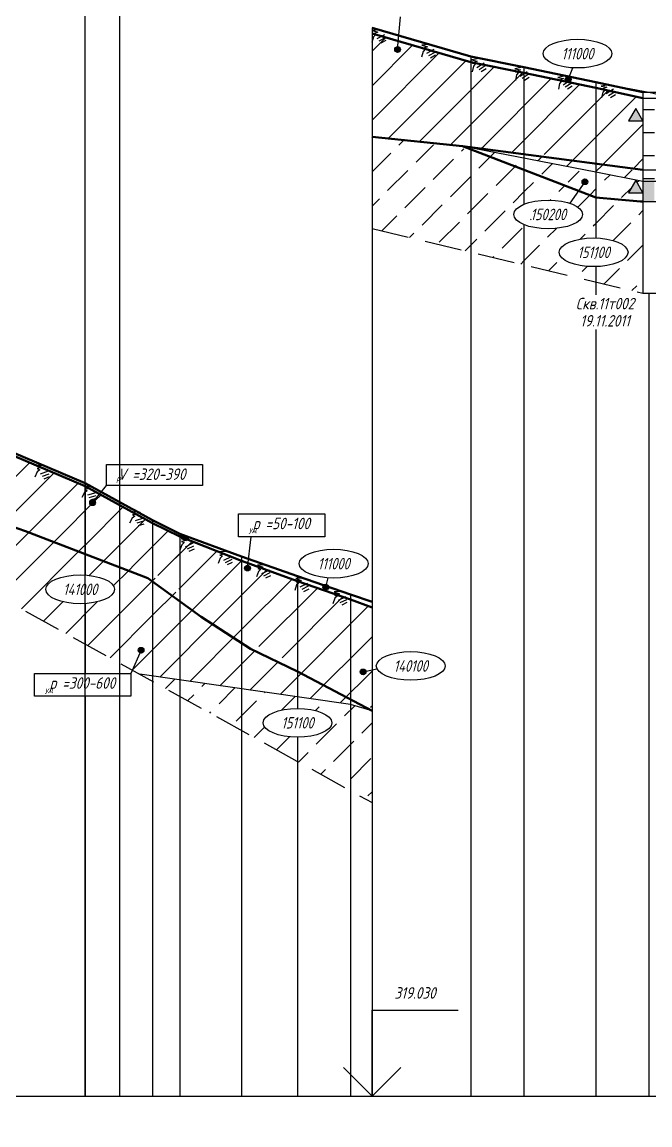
# Model space of a CAD drawing. Extents: x 0 to 1709, y -39 to 624.
# Drawn here: x 261.4 to 370.9, y 332.8 to 524.9 of the extents above; entities that cross this region are included whole.
import ezdxf
from ezdxf import colors
from ezdxf.entities.mleader import LeaderData, LeaderLine
from ezdxf.enums import TextEntityAlignment as Align
from ezdxf.math import Vec2, Vec3

# ---------------------------------------------------------------- set-up
doc = ezdxf.new("R2010")
doc.units = 0
doc.linetypes.add('ИИ27003', pattern=[9.5, 6.5, -3])
for name, color, linetype, lineweight in [('ИИ_ГЕОЛОГИЯ_025', 7, 'Continuous', 25), ('ИИ_ГЕОЛОГИЯ_050', 7, 'Continuous', 50), ('ИИ_ГЕОФИЗИКА_025', 7, 'Continuous', 25), ('ИИ_ПРОФИЛЬ_025', 7, 'Continuous', 25)]:
    doc.layers.add(name, color=color, linetype=linetype, lineweight=lineweight)
doc.layers.add('Профиль', color=7, linetype='Continuous')
doc.layers.add('ТХ-Л', color=140, linetype='Continuous')
doc.styles.add('VNIPISIMPLEXCUR', font='simplex.shx', dxfattribs={"width": 0.8, "oblique": 15})
doc.linetypes.add('ИИ27001', pattern='A,2.5,[1,3dservice.shx,S=1.85,R=180.00002,X=0,Y=0],2.5,-1', length=6)
doc.linetypes.add('ИИ27005', pattern='A,2.5,[1,3dservice.shx,S=1.85,R=180.00002,X=0,Y=0],2.5,-2,[4,3dservice.shx,S=0.5,R=0,X=0,Y=0],-2', length=9)
pattern_1 = [(45, (-113.7096, -78.301), (-3, 3), [])]
pattern_2 = [(45, (-110.7096, -78.301), (-3, 3), [5, -2])]

# ---------------------------------------------------------------- blocks, each defined once
blk = doc.blocks.new('ИИ25004')
at = {"linetype": 'Continuous', "lineweight": 25}
blk.add_hatch(color=0, dxfattribs=at).paths.add_polyline_path([(-2.5, 0), (0, 0), (-1.25, 2.17)])
at = {"color": 0, "linetype": 'Continuous', "lineweight": 25}
blk.add_lwpolyline([(-2.5, 0), (0, 0), (-1.25, 2.17)], close=True, dxfattribs=at)
blk = doc.blocks.new('ИИ16001')
at = {"linetype": 'Continuous', "lineweight": 25}
h = blk.add_hatch(color=0, dxfattribs=at)
edge = h.paths.add_edge_path()
edge.add_arc((0, 0), 0.5, 0, 360)
at = {"color": 0, "linetype": 'Continuous', "lineweight": 25}
blk.add_circle((0, 0), 0.5, dxfattribs=at)
blk = doc.blocks.new('ИИ25010')
at = {"color": 0, "linetype": 'Continuous', "lineweight": 25}
for points in [[(0, 0), (3, 0), (0.5, -1), (2.5, -1), (1, -2), (2, -2), (1.5, -3), (1.5, -5)], [(4.94, -1.23), (2.82, -3.35)], [(5.47, -2.12), (3.7, -3.88)], [(6, -3), (4.59, -4.41)]]:
    blk.add_lwpolyline(points, dxfattribs=at)
blk = doc.blocks.new('ИИ25020')
at = {"color": 0, "linetype": 'Continuous', "lineweight": 25}
blk.add_ellipse((0, 0), major_axis=(-6, 0), ratio=0.416667, dxfattribs=at)
at = {"color": 0, "linetype": 'Continuous', "style": 'VNIPISIMPLEXCUR', "oblique": 15, "width": 0.75}
blk.add_attdef('INDEX', text='', height=2, dxfattribs=at).set_placement((0, 0), align=Align.MIDDLE_CENTER)

msp = doc.modelspace()

# ---------------------------------------------------------------- hatches: boundary and pattern name
at = {"layer": 'ИИ_ГЕОЛОГИЯ_025'}
h = msp.add_hatch(dxfattribs=at)
h.set_pattern_fill('ИИ_СУГЛИНОК', color=256, pattern_type=2)
h.set_pattern_definition(pattern_1)
h.paths.add_polyline_path([(339.6912, 517.96), (327.0571, 521.6221), (326.9539, 520.6604, -0.38323693), (327.4006, 520.1633, -1), (326.4006, 520.1633, -0.44588389), (326.9539, 520.6604), (327.0571, 521.6221), (323.0913, 522.7716), (322.7109, 522.3658), (322.4412, 521.4605), (322.4412, 505.4493), (335.2526, 504.004), (339.6912, 503.5489)])
h.paths.add_polyline_path([(348.9412, 516.11), (339.6912, 517.96), (339.6912, 503.5489), (347.8543, 502.7117), (348.9412, 502.5113)])
h.paths.add_polyline_path([(361.4412, 513.46), (356.7076, 514.4635, -0.16424583), (356.3947, 514.5299), (355.5331, 514.7125), (355.4994, 514.6694), (355.0093, 514.7681), (355.0985, 514.8047), (349.179, 516.0596), (348.9412, 515.9015), (348.9412, 502.5113), (355.1665, 501.3634), (361.1959, 500.3234), (361.4412, 500.2913)])
h.paths.add_polyline_path([(369.6912, 507.71), (367.1912, 507.71), (368.4412, 509.8751), (369.6912, 507.71), (369.6912, 511.71), (361.4412, 513.46), (361.4412, 500.2913), (369.6912, 499.21)])
h.paths.add_polyline_path([(369.6912, 498.9155), (364.2547, 499.7958), (361.4412, 500.2811), (361.4412, 498.8439), (369.6912, 497.21)])
h.paths.add_polyline_path([(361.4412, 500.2811), (361.1959, 500.3234), (348.9412, 501.9295), (348.9412, 501.2661), (361.4412, 498.8439)])
h = msp.add_hatch(dxfattribs=at)
h.set_pattern_fill('ИИ_КОНСИСТЕНЦИЯ_02', color=256, pattern_type=2)
h.set_pattern_definition([(0, (-113.7096, -78.301), (0, 4), [])])
h.paths.add_polyline_path([(371.6912, 511.71), (369.6912, 511.71), (369.6912, 497.21), (371.6912, 497.21)])
h = msp.add_hatch(dxfattribs=at)
h.set_pattern_fill('ИИ_СУГЛИНОК', color=256, pattern_type=2)
h.set_pattern_definition(pattern_1)
h.paths.add_polyline_path([(322.4412, 505.4493), (322.4412, 504.96), (338.2427, 503.3317), (339.6912, 503.1419), (339.6912, 503.5489), (335.2526, 504.004)])
h = msp.add_hatch(dxfattribs=at)
h.set_pattern_fill('ИИ_СУПЕСЬ', color=256, pattern_type=2)
h.set_pattern_definition(pattern_2)
h.paths.add_polyline_path([(339.6912, 502.4768), (338.3666, 502.9079), (322.4412, 504.96), (322.4412, 488.96), (339.6912, 484.8529)])
edge = h.paths.add_edge_path()
edge.add_ellipse((353.1659, 491.4307), major_axis=(-6, 0), ratio=0.41666667, start_angle=314.759009, end_angle=405.240991, ccw=False)
edge.add_line((348.9412, 493.2059), (348.9412, 499.2166))
edge.add_line((348.9412, 499.2166), (344.722, 500.8395))
edge.add_line((344.722, 500.8395), (339.6912, 502.4768))
edge.add_line((339.6912, 502.4768), (339.6912, 484.8529))
edge.add_line((339.6912, 484.8529), (348.9412, 482.6505))
edge.add_line((348.9412, 482.6505), (348.9412, 489.6555))
h = msp.add_hatch(dxfattribs=at)
h.set_pattern_fill('ИИ_СУГЛИНОК', color=256, pattern_type=2)
h.set_pattern_definition(pattern_1)
h.paths.add_polyline_path([(339.6912, 503.5489), (339.6912, 503.1419), (348.9412, 501.9295), (348.9412, 502.5113), (347.8543, 502.7117)])
h = msp.add_hatch(dxfattribs=at)
h.set_pattern_fill('ИИ_СУПЕСЬ', color=256, pattern_type=2)
h.set_pattern_definition(pattern_2)
h.paths.add_polyline_path([(348.9412, 501.2661), (339.6912, 503.0585), (339.6912, 502.7745), (344.722, 500.8395), (348.9412, 499.4663)])
h.paths.add_polyline_path([(348.9412, 501.2661), (348.9412, 499.4663), (355.2721, 497.4058), (359.0258, 496.3599), (359.2796, 496.7234, -0.24508213), (359.0658, 497.1334, -1), (360.0658, 497.1334, -0.60631974), (359.2796, 496.7234), (359.0258, 496.3599), (361.4412, 495.687), (361.4412, 498.8439)])
h.paths.add_polyline_path([(368.4412, 497.3751), (369.6912, 495.21), (369.6912, 497.21), (361.4412, 498.8439), (361.4412, 495.687), (363.6693, 495.0661), (369.6912, 494.464), (369.6912, 495.21), (367.1912, 495.21)])
h.paths.add_polyline_path([(361.4412, 495.687), (359.0258, 496.3599), (358.4632, 495.554), (361.4412, 494.4085)])
h.paths.add_polyline_path([(361.4412, 495.687), (361.4412, 494.4085), (369.2779, 493.71), (369.6912, 493.71), (369.6912, 494.464), (363.6693, 495.0661)])
h = msp.add_hatch(dxfattribs=at)
h.set_pattern_fill('ИИ_СУПЕСЬ', color=256, pattern_type=2)
h.set_pattern_definition(pattern_2)
edge = h.paths.add_edge_path()
edge.add_line((358.4632, 495.554), (348.9412, 499.2166))
edge.add_line((348.9412, 499.2166), (348.9412, 493.2059))
edge.add_ellipse((353.1659, 491.4307), major_axis=(-6, 0), ratio=0.41666667, start_angle=231.00645, end_angle=314.759009, ccw=False)
edge.add_line((356.9413, 493.3738), (358.4632, 495.554))
h = msp.add_hatch(color=256, dxfattribs=at)
h.dxf.hatch_style = 1
h.paths.add_polyline_path([(371.6912, 497.21), (369.6912, 497.21), (369.6912, 493.71), (371.6912, 493.71)])
h = msp.add_hatch(dxfattribs=at)
h.set_pattern_fill('ИИ_СУПЕСЬ', color=256, pattern_type=2)
h.set_pattern_definition(pattern_2)
edge = h.paths.add_edge_path()
edge.add_line((361.4412, 494.4085), (358.4632, 495.554))
edge.add_line((358.4632, 495.554), (356.9413, 493.3738))
edge.add_ellipse((353.1659, 491.4307), major_axis=(-6, 0), ratio=0.41666667, start_angle=45.240991, end_angle=231.00645, ccw=False)
edge.add_line((348.9412, 489.6555), (348.9412, 482.6505))
edge.add_line((348.9412, 482.6505), (361.4412, 479.6743))
edge.add_line((361.4412, 479.6743), (361.4412, 482.3365))
edge.add_ellipse((361.0792, 484.8319), major_axis=(-6, 0), ratio=0.41666667, start_angle=266.541168, end_angle=453.458832, ccw=False)
edge.add_line((361.4412, 487.3273), (361.4412, 494.4085))
h = msp.add_hatch(dxfattribs=at)
h.set_pattern_fill('ИИ_СУПЕСЬ', color=256, pattern_type=2)
h.set_pattern_definition(pattern_2)
edge = h.paths.add_edge_path()
edge.add_line((369.6912, 493.71), (369.2779, 493.71))
edge.add_line((369.2779, 493.71), (361.4412, 494.4085))
edge.add_line((361.4412, 494.4085), (361.4412, 487.3273))
edge.add_ellipse((361.0792, 484.8319), major_axis=(-6, 0), ratio=0.41666667, start_angle=93.458832, end_angle=266.541168, ccw=False)
edge.add_line((361.4412, 482.3365), (361.4412, 479.6743))
edge.add_line((361.4412, 479.6743), (369.6912, 477.71))
edge.add_line((369.6912, 477.71), (369.6912, 493.71))
h = msp.add_hatch(dxfattribs=at)
h.set_pattern_fill('ИИ_СУГЛИНОК', color=256, pattern_type=2)
h.set_pattern_definition(pattern_1)
h.paths.add_polyline_path([(249.9412, 454.5813), (249.8068, 454.6754), (249.9412, 454.6723), (249.9412, 455.1918), (249.889, 455.2284), (249.9412, 455.2161), (249.9412, 455.41), (240.1912, 461.36), (240.1912, 457.5362), (242.4403, 448.1676), (244.8328, 446.2306), (249.9412, 443.4499)])
h.paths.add_polyline_path([(240.1912, 461.36), (237.0366, 464.6713), (236.5858, 464.8284), (236.8874, 464.4296), (236.3378, 464.3275), (235.8179, 463.9345), (240.1912, 457.5362)])
h.paths.add_polyline_path([(255.4612, 451.51), (250.3522, 455.1196), (249.9412, 455.2161), (249.9412, 455.1918), (250.708, 454.6546), (249.9412, 454.6723), (249.9412, 454.5813), (250.2163, 454.3885), (249.9412, 454.2396), (249.9412, 443.4499), (252.301, 442.1654), (255.4612, 440.9506)])
h.paths.add_polyline_path([(259.6912, 449.51), (256.4962, 451.0206), (255.5794, 450.8576), (256.0376, 450.6574), (255.6082, 450.2993), (255.4612, 449.9628), (255.4612, 440.9506), (259.6912, 439.3247)])
h.paths.add_polyline_path([(272.4412, 443.4899), (272.3436, 443.5421), (272.4412, 443.5515), (272.4412, 444.0571), (272.3594, 444.1009), (272.4412, 444.0918), (272.4412, 444.11), (259.6912, 449.51), (259.6912, 439.3247), (265.7381, 437.0003), (272.4412, 434.235)])
h.paths.add_polyline_path([(274.9381, 442.7393), (274.0297, 441.6029, -0.22793469), (274.2175, 441.2124, -1), (273.2175, 441.2124, -0.33061697), (273.5728, 441.691), (273.354, 441.6314), (274.2751, 441.9099), (274.9381, 442.7393), (272.4829, 444.0871), (272.4412, 444.0918), (272.4412, 444.0571), (273.2408, 443.6287), (272.4412, 443.5515), (272.4412, 443.4899), (272.7844, 443.306), (272.4412, 443.0634), (272.4412, 434.235), (275.7584, 432.8666), (283.5926, 429.5076), (284.1912, 429.1183), (284.1912, 437.66)])
h.paths.add_polyline_path([(288.9412, 435.31), (284.1912, 437.66), (284.1912, 429.1183), (288.9412, 426.0288)])
h.paths.add_polyline_path([(299.6912, 431.1027), (289.7225, 435.0042), (289.1464, 434.9786), (290.0905, 434.6489), (289.2176, 434.4241), (289.6896, 434.2593), (289.2887, 433.8696), (288.9412, 432.8744), (288.9412, 426.0288), (291.8671, 424.1257), (299.6912, 418.7383)])
h = msp.add_hatch(dxfattribs=at)
h.set_pattern_fill('ИИ_СУГЛИНОК', color=256, pattern_type=2)
h.set_pattern_definition(pattern_1)
h.paths.add_polyline_path([(249.9412, 440.4077), (243.0713, 445.5393), (244.034, 441.3699), (247.8345, 430.14), (249.9412, 428.9772)])
h.paths.add_polyline_path([(242.7251, 446.9816), (243.0713, 445.5393), (249.9412, 440.4077), (249.9412, 442.0029), (249.4092, 442.2105)])
h.paths.add_polyline_path([(244.8328, 446.2306), (242.4403, 448.1676), (242.7251, 446.9816), (249.4092, 442.2105), (249.9412, 442.0029), (249.9412, 443.4499)])
h.paths.add_polyline_path([(252.301, 442.1654), (249.9412, 443.4499), (249.9412, 442.0029), (255.4612, 439.8485), (255.4612, 440.9506)])
h.paths.add_polyline_path([(249.9412, 442.0029), (249.9412, 440.4077), (255.4612, 438.4999), (255.4612, 439.8485)])
h.paths.add_polyline_path([(255.4612, 438.4999), (249.9412, 440.4077), (249.9412, 428.9772), (255.4612, 425.9304)])
h.paths.add_polyline_path([(259.6912, 437.0379), (255.4612, 438.4999), (255.4612, 425.9304), (259.6912, 423.5956)])
h.paths.add_polyline_path([(258.1844, 438.7857), (255.4612, 439.8485), (255.4612, 438.4999), (259.6912, 437.0379), (259.6912, 438.2278)])
h.paths.add_polyline_path([(255.4612, 440.9506), (255.4612, 439.8485), (258.1844, 438.7857), (259.6912, 438.2278), (259.6912, 439.3247)])
h.paths.add_polyline_path([(259.6912, 439.3247), (259.6912, 438.2278), (266.3368, 435.7673), (272.4412, 433.3039), (272.4412, 434.235), (265.7381, 437.0003)])
h.paths.add_polyline_path([(259.6912, 438.2278), (259.6912, 437.0379), (262.0048, 436.2383), (272.4412, 432.2468), (272.4412, 433.3039), (266.3368, 435.7673)])
h.paths.add_polyline_path([(262.0048, 436.2383), (259.6912, 437.0379), (259.6912, 423.5956), (280.6338, 412.0361), (281.9732, 415.0421, -0.29613253), (281.6767, 415.4988, -1), (282.6767, 415.4988, -0.54305208), (281.9732, 415.0421), (280.6338, 412.0361), (281.9277, 411.3219), (284.1912, 410.9986), (284.1912, 427.4698), (283.3655, 428.0688)], flags=17)
edge = h.paths.add_edge_path(flags=0)
edge.add_ellipse((271.5531, 426.1198), major_axis=(-6, 0), ratio=0.41666667, start_angle=0, end_angle=360)
h.paths.add_polyline_path([(267.9845, 427.2598), (275.8412, 427.2598), (275.8412, 424.9798), (267.9845, 424.9798)], flags=0)
h.paths.add_polyline_path([(272.4412, 434.235), (272.4412, 433.3039), (283.3587, 428.8981), (284.1912, 428.3381), (284.1912, 429.1183), (283.5926, 429.5076), (275.7584, 432.8666)], flags=0)
h.paths.add_polyline_path([(272.4412, 433.3039), (272.4412, 432.2468), (283.3655, 428.0688), (284.1912, 427.4698), (284.1912, 428.3381), (283.3587, 428.8981)], flags=0)
h.paths.add_polyline_path([(284.1912, 427.4698), (283.3655, 428.0688), (272.4412, 432.2468), (262.0048, 436.2383), (259.6912, 437.0379), (259.6912, 423.5956), (280.6338, 412.0361), (281.9732, 415.0421, -0.29613253), (281.6767, 415.4988, -1), (282.6767, 415.4988, -0.54305208), (281.9732, 415.0421), (280.6338, 412.0361), (281.9277, 411.3219), (284.1912, 410.9986)], flags=17)
edge = h.paths.add_edge_path(flags=0)
edge.add_ellipse((271.5531, 426.1198), major_axis=(-6, 0), ratio=0.41666667, start_angle=98.511604, end_angle=261.488396, ccw=False)
edge.add_ellipse((271.5531, 426.1198), major_axis=(-6, 0), ratio=0.41666667, start_angle=261.488396, end_angle=458.511604, ccw=False)
h.paths.add_polyline_path([(267.1334, 424.7538), (275.7048, 424.4859), (276.5087, 427.4859), (267.9373, 427.7538)], flags=8)
h = msp.add_hatch(dxfattribs=at)
h.set_pattern_fill('ИИ_СУГЛИНОК', color=256, pattern_type=2)
h.set_pattern_definition(pattern_1)
edge = h.paths.add_edge_path()
edge.add_line((272.4412, 432.2468), (262.0048, 436.2383))
edge.add_line((262.0048, 436.2383), (259.6912, 437.0379))
edge.add_line((259.6912, 437.0379), (259.6912, 423.5956))
edge.add_line((259.6912, 423.5956), (272.4412, 416.5581))
edge.add_line((272.4412, 416.5581), (272.4412, 423.6474))
edge.add_ellipse((271.5531, 426.1198), major_axis=(-6, 0), ratio=0.41666667, start_angle=261.488396, end_angle=458.511604, ccw=False)
edge.add_line((272.4412, 428.5923), (272.4412, 432.2468))
edge = h.paths.add_edge_path()
edge.add_line((284.1912, 427.4698), (283.3655, 428.0688))
edge.add_line((283.3655, 428.0688), (272.4412, 432.2468))
edge.add_line((272.4412, 432.2468), (272.4412, 428.5923))
edge.add_ellipse((271.5531, 426.1198), major_axis=(-6, 0), ratio=0.41666667, start_angle=98.511604, end_angle=261.488396, ccw=False)
edge.add_line((272.4412, 423.6474), (272.4412, 416.5581))
edge.add_line((272.4412, 416.5581), (280.6338, 412.0361))
edge.add_line((280.6338, 412.0361), (281.9732, 415.0421))
edge.add_arc((282.1767, 415.4988), 0.5, 180, 245.98294, ccw=False)
edge.add_arc((282.1767, 415.4988), 0.5, 0, 180, ccw=False)
edge.add_arc((282.1767, 415.4988), 0.5, -114.01706, 0, ccw=False)
edge.add_line((281.9732, 415.0421), (280.6338, 412.0361))
edge.add_line((280.6338, 412.0361), (281.9277, 411.3219))
edge.add_line((281.9277, 411.3219), (284.1912, 410.9986))
edge.add_line((284.1912, 410.9986), (284.1912, 427.4698))
h = msp.add_hatch(dxfattribs=at)
h.set_pattern_fill('ИИ_СУГЛИНОК', color=256, pattern_type=2)
h.set_pattern_definition(pattern_1)
h.paths.add_polyline_path([(275.7584, 432.8666), (272.4412, 434.235), (272.4412, 433.3039), (283.3587, 428.8981), (284.1912, 428.3381), (284.1912, 429.1183), (283.5926, 429.5076)])
h.paths.add_polyline_path([(272.4412, 433.3039), (272.4412, 432.2468), (283.3655, 428.0688), (284.1912, 427.4698), (284.1912, 428.3381), (283.3587, 428.8981)])
h.paths.add_polyline_path([(288.9412, 435.31), (284.1912, 437.66), (284.1912, 429.1183), (288.9412, 426.0288)])
h.paths.add_polyline_path([(284.1912, 428.3381), (284.1912, 427.4698), (288.9412, 424.0242), (288.9412, 425.1425)])
h.paths.add_polyline_path([(288.9412, 424.0242), (284.1912, 427.4698), (284.1912, 410.9986), (288.9412, 410.3201)])
h.paths.add_polyline_path([(288.9412, 425.1425), (288.9412, 424.0242), (292.6636, 421.3239), (299.6912, 416.7572), (299.6912, 417.9104)])
h.paths.add_polyline_path([(291.8671, 424.1257), (288.9412, 426.0288), (288.9412, 425.1425), (299.6912, 417.9104), (299.6912, 418.7383)])
h.paths.add_polyline_path([(292.6636, 421.3239), (288.9412, 424.0242), (288.9412, 410.3201), (299.6912, 408.7847), (299.6912, 416.7572)])
h = msp.add_hatch(dxfattribs=at)
h.set_pattern_fill('ИИ_СУГЛИНОК', color=256, pattern_type=2)
h.set_pattern_definition(pattern_1)
h.paths.add_polyline_path([(309.4412, 411.788), (301.2258, 415.76), (299.6912, 416.7572), (299.6912, 408.7847), (309.4412, 407.3921)])
h.paths.add_polyline_path([(301.0921, 417.7737), (299.6912, 418.7383), (299.6912, 417.9104), (301.322, 416.8132), (309.4412, 412.9532), (309.4412, 413.8318)])
h.paths.add_polyline_path([(310.0451, 412.666), (309.4412, 412.9532), (309.4412, 411.788), (318.6912, 406.9296), (318.6912, 407.5571), (314.9529, 410.146)])
h.paths.add_polyline_path([(309.4412, 411.788), (309.4412, 407.3921), (318.6912, 406.0709), (318.6912, 406.9296)])
h.paths.add_polyline_path([(311.6561, 412.786), (309.4412, 413.8318), (309.4412, 412.9532), (310.0451, 412.666), (314.9529, 410.146), (318.6912, 407.5571), (318.6912, 407.9984)])
h.paths.add_polyline_path([(318.6912, 424.3293), (309.5547, 427.526), (309.4412, 427.4968), (309.4412, 427.3613), (309.6898, 427.2744), (309.4412, 427.0328), (309.4412, 413.8318), (311.6561, 412.786), (318.6912, 407.9984)])
h.paths.add_polyline_path([(322.4412, 422.96), (318.6912, 424.3293), (318.6912, 407.9984), (322.4412, 405.4464), (322.4412, 412.097), (321.3676, 411.8479, -0.05705817), (321.3806, 411.7349, -1), (320.3806, 411.7349, -0.89204347), (321.3676, 411.8479), (322.4412, 412.097)])
h.paths.add_polyline_path([(309.4412, 427.3613), (309.2178, 427.4393), (309.4412, 427.4968), (309.4412, 427.5658), (300.8299, 430.6896), (300.7851, 430.3198, -0.37929696), (301.2249, 429.8234, -1), (300.2249, 429.8234, -0.45001407), (300.7851, 430.3198), (300.8299, 430.6896), (299.6912, 431.1027), (299.6912, 418.7383), (301.0921, 417.7737), (309.4412, 413.8318)])
h = msp.add_hatch(dxfattribs=at)
h.set_pattern_fill('ИИ_СУПЕСЬ', color=256, pattern_type=2)
h.set_pattern_definition(pattern_2)
h.paths.add_polyline_path([(288.9412, 410.3201), (284.1912, 410.9986), (284.1912, 410.0725), (288.9412, 407.4507)])
h.paths.add_polyline_path([(299.6912, 408.7847), (288.9412, 410.3201), (288.9412, 407.4507), (299.6912, 401.5171)])
edge = h.paths.add_edge_path()
edge.add_line((309.4412, 407.3921), (299.6912, 408.7847))
edge.add_line((299.6912, 408.7847), (299.6912, 401.5171))
edge.add_line((299.6912, 401.5171), (309.4412, 396.1355))
edge.add_line((309.4412, 396.1355), (309.4412, 400.3651))
edge.add_ellipse((309.4412, 402.8651), major_axis=(-6, 0), ratio=0.41666667, start_angle=270, end_angle=450, ccw=False)
edge.add_line((309.4412, 405.3651), (309.4412, 407.3921))
h.paths.add_polyline_path([(318.6912, 406.0709), (299.6912, 408.7847), (299.6912, 401.5171), (309.4412, 396.1355), (318.6912, 391.0299)])
edge = h.paths.add_edge_path(flags=16)
edge.add_ellipse((309.4412, 402.8651), major_axis=(-6, 0), ratio=0.41666667, start_angle=0, end_angle=360)
h.paths.add_polyline_path([(313.7293, 401.7251), (305.8726, 401.7251), (305.8726, 404.0051), (313.7293, 404.0051)], flags=0)
h.paths.add_polyline_path([(322.4412, 404.96), (318.6912, 406.0709), (318.6912, 391.0299), (322.4412, 388.96)])
h.paths.add_polyline_path([(305.0215, 401.4991), (313.5929, 401.2311), (314.3968, 404.2311), (305.8253, 404.4991)], flags=8)
h = msp.add_hatch(dxfattribs=at)
h.set_pattern_fill('ИИ_СУПЕСЬ', color=256, pattern_type=2)
h.set_pattern_definition(pattern_2)
edge = h.paths.add_edge_path()
edge.add_line((309.4412, 407.3921), (299.6912, 408.7847))
edge.add_line((299.6912, 408.7847), (299.6912, 401.5171))
edge.add_line((299.6912, 401.5171), (309.4412, 396.1355))
edge.add_line((309.4412, 396.1355), (309.4412, 400.3651))
edge.add_ellipse((309.4412, 402.8651), major_axis=(-6, 0), ratio=0.41666667, start_angle=270, end_angle=450, ccw=False)
edge.add_line((309.4412, 405.3651), (309.4412, 407.3921))

# ---------------------------------------------------------------- linework, layer by layer
at = {"layer": 'ИИ_ГЕОЛОГИЯ_025', "flags": 128}
for points in [[(322.4412, 522.96), (339.6912, 517.96), (348.9412, 516.11), (361.4412, 513.46), (369.6912, 511.71)], [(356.6494, 514.9601), (357.4485, 516.9679)], [(369.6912, 512.71), (372.6912, 512.71)], [(369.6912, 511.71), (372.6912, 511.71)], [(322.4412, 504.96), (338.3684, 503.3148), (361.4412, 498.8439), (369.6912, 497.21)], [(369.6912, 499.21), (372.6912, 499.21)], [(359.5658, 497.1334), (356.9413, 493.3738)], [(369.6912, 497.21), (372.6912, 497.21)], [(369.6912, 493.71), (372.6912, 493.71)], [(220.7258, 479.3532), (222.4412, 478.2303), (230.9412, 473.31), (240.1912, 461.36), (249.9412, 455.41), (255.4612, 451.51), (259.6912, 449.51), (272.4412, 444.11), (284.1912, 437.66), (288.9412, 435.31), (299.6912, 431.1027), (309.4412, 427.5658), (318.6912, 424.3293), (322.4412, 422.96)], [(369.6912, 477.71), (372.6912, 477.71)], [(314.3667, 426.5166), (314.7992, 428.1234)], [(322.4412, 404.96), (318.6912, 406.0709), (281.9277, 411.3219)], [(320.8806, 411.7349), (323.3029, 412.2969)]]:
    msp.add_lwpolyline(points, dxfattribs=at)
at = {"layer": 'ИИ_ГЕОЛОГИЯ_025', "linetype": 'Continuous', "flags": 128}
msp.add_lwpolyline([(369.6912, 512.71), (369.6912, 477.71)], dxfattribs=at)
at = {"layer": 'ИИ_ГЕОЛОГИЯ_025', "linetype": 'ИИ27003', "flags": 128}
for points in [[(322.4412, 488.96), (369.6912, 477.71)], [(220.4412, 445.26), (322.4412, 388.96)]]:
    msp.add_lwpolyline(points, dxfattribs=at)
at = {"layer": 'ИИ_ГЕОЛОГИЯ_050', "linetype": 'ИИ27001', "flags": 128}
for points in [[(322.4412, 523.96), (339.6912, 518.96), (348.9412, 517.11), (361.4412, 514.46), (369.6912, 512.71)], [(369.6912, 511.71), (361.4412, 513.46), (348.9412, 516.11), (339.6912, 517.96), (322.4412, 522.96)], [(322.4412, 504.96), (338.2427, 503.3317), (361.4412, 494.4085), (369.2779, 493.71), (369.6912, 493.71)], [(220.4412, 480.26), (222.4412, 479.31), (230.9412, 473.81), (240.1912, 461.86), (249.9412, 455.91), (255.4612, 452.01), (259.6912, 450.01), (272.4412, 444.61), (284.1912, 438.16), (288.9412, 435.81), (299.6912, 431.86), (309.4412, 428.41), (318.6912, 425.21), (322.4412, 423.96)], [(322.4412, 422.96), (318.6912, 424.3293), (309.4412, 427.5658), (299.6912, 431.1027), (288.9412, 435.31), (284.1912, 437.66), (272.4412, 444.11), (259.6912, 449.51), (255.4612, 451.51), (249.9412, 455.41), (240.1912, 461.36), (230.9412, 473.31), (222.4412, 478.2303), (220.4412, 479.26)], [(247.8345, 430.14), (244.034, 441.3699), (243.0713, 445.5393), (249.9412, 440.4077), (262.0048, 436.2383), (283.3655, 428.0688), (292.6636, 421.3239), (301.2258, 415.76), (309.4412, 411.788), (322.4412, 404.96)]]:
    msp.add_lwpolyline(points, dxfattribs=at)
at = {"layer": 'ИИ_ГЕОЛОГИЯ_050', "linetype": 'ИИ27005', "flags": 128}
msp.add_lwpolyline([(369.6912, 499.21), (338.2427, 503.3317)], dxfattribs=at)
at = {"layer": 'ИИ_ГЕОФИЗИКА_025', "flags": 128}
for points in [[(326.9006, 520.1633), (327.3965, 525.8722)], [(273.7175, 441.2124), (276.1231, 444.2217)], [(300.7249, 429.8234), (301.3828, 435.249)], [(282.1767, 415.4988), (280.3759, 411.4573)]]:
    msp.add_lwpolyline(points, dxfattribs=at)
for points in [[(276.1231, 447.8514), (292.8693, 447.8514), (292.8693, 444.2217), (276.1231, 444.2217)], [(299.1382, 439.2516), (314.2077, 439.2516), (314.2077, 435.249), (299.1382, 435.249)], [(263.5732, 411.4573), (280.3759, 411.4573), (280.3759, 407.5296), (263.5732, 407.5296)]]:
    msp.add_lwpolyline(points, close=True, dxfattribs=at)
at = {"layer": 'ИИ_ПРОФИЛЬ_025', "flags": 128}
for points in [[(322.4412, 523.96), (322.4412, 337.81)], [(322.4412, 523.96), (339.6912, 518.96), (348.9412, 517.11), (361.4412, 514.46), (370.6912, 512.71), (372.4412, 512.31), (379.9412, 510.51), (389.9412, 509.36), (404.2612, 506.41), (408.4412, 505.76), (420.0212, 504.21), (422.4412, 504.11), (429.6912, 503.71), (437.6912, 503.26), (449.1912, 502.41), (459.1912, 501.11), (463.6912, 500.86), (472.4412, 500.76), (481.9412, 501.16), (492.1912, 501.91), (496.4412, 502.21), (500.6912, 501.71), (519.6912, 501.01)], [(339.6912, 518.96), (339.6912, 337.81)], [(348.9412, 517.11), (348.9412, 493.2059)], [(361.4412, 514.46), (361.4412, 487.3273)], [(348.9412, 489.6555), (348.9412, 337.81)], [(361.4412, 482.3365), (361.4412, 477.3989)], [(370.6912, 477.71), (370.6912, 337.81)], [(361.4412, 471.3989), (361.4412, 337.81)], [(259.6912, 450.01), (272.4412, 444.61), (284.1912, 438.16), (288.9412, 435.81), (299.6912, 431.86), (309.4412, 428.41), (318.6912, 425.21), (322.4412, 423.96)], [(272.4412, 444.61), (272.4412, 428.5923)], [(284.1912, 438.16), (284.1912, 337.81)], [(288.9412, 435.81), (288.9412, 337.81)], [(299.6912, 431.86), (299.6912, 337.81)], [(309.4412, 428.41), (309.4412, 405.3651)], [(318.6912, 425.21), (318.6912, 337.81)], [(272.4412, 423.6474), (272.4412, 411.4573)], [(272.4412, 407.5296), (272.4412, 337.81)], [(309.4412, 400.3651), (309.4412, 337.81)], [(322.4412, 337.81), (322.4412, 352.81), (337.4412, 352.81)], [(317.4412, 342.81), (322.4412, 337.81), (327.4412, 342.81)], [(122.4412, 337.81), (1122.4412, 337.81)]]:
    msp.add_lwpolyline(points, dxfattribs=at)
at = {"layer": 'Профиль'}
for points in [[(322.4412, 523.96), (339.6912, 518.96), (348.9412, 517.11), (361.4412, 514.46), (370.6912, 512.71), (372.4412, 512.31), (379.9412, 510.51), (389.9412, 509.36), (404.2612, 506.41), (408.4412, 505.76), (420.0212, 504.21), (422.4412, 504.11), (429.6912, 503.71), (437.6912, 503.26), (449.1912, 502.41), (459.1912, 501.11), (463.6912, 500.86), (472.4412, 500.76), (481.9412, 501.16), (492.1912, 501.91), (496.4412, 502.21), (500.6912, 501.71), (519.6912, 501.01)], [(259.6912, 450.01), (272.4412, 444.61), (284.1912, 438.16), (288.9412, 435.81), (299.6912, 431.86), (309.4412, 428.41), (318.6912, 425.21), (322.4412, 423.96)]]:
    msp.add_lwpolyline(points, dxfattribs=at)
at = {"layer": 'ТХ-Л'}
for p, q in [((272.4412, 337.8606), (272.4412, 580.58)), ((278.4412, 337.8606), (278.4412, 558.6652))]:
    msp.add_line(p, q, dxfattribs=at)

# ---------------------------------------------------------------- block references
at = {"layer": 'ИИ_ГЕОЛОГИЯ_025'}
for p, xscale, yscale, zscale, rotation in [((322.4204, 524.0175), 0.4999999999999999, 0.4999999999999999, 0.4999999999999999, 343.40926599), ((331.0483, 521.4469), 0.4999999999999999, 0.4999999999999999, 0.4999999999999999, 343.40926599), ((339.6762, 518.8764), 0.5, 0.5, 0.5, 348.61252299), ((347.1964, 517.3617), 0.5, 0.5, 0.5, 348.61252299), ((354.7166, 515.8471), 0.5, 0.5, 0.5, 348.61252299), ((362.2368, 514.3325), 0.5, 0.5, 0.5, 348.61252299), ((263.9838, 448.2758), 0.5, 0.5, 0.5, 336.39200937), ((272.3751, 444.6597), 0.5, 0.5, 0.5, 331.82095089), ((280.693, 440.2036), 0.5, 0.5, 0.5, 331.82095089), ((289.0753, 435.533), 0.4999999999999999, 0.4999999999999999, 0.4999999999999999, 340.74890223), ((295.742, 433.2048), 0.4999999999999999, 0.4999999999999999, 0.4999999999999999, 340.74890223), ((302.4087, 430.8765), 0.4999999999999999, 0.4999999999999999, 0.4999999999999999, 340.74890223), ((309.0755, 428.5482), 0.4999999999999999, 0.4999999999999999, 0.4999999999999999, 340.74890223), ((315.7422, 426.22), 0.4999999999999999, 0.4999999999999999, 0.4999999999999999, 340.74890223)]:
    msp.add_blockref('ИИ25010', p, dxfattribs=dict(at, xscale=xscale, yscale=yscale, zscale=zscale, rotation=rotation))
for p, values in [((358.2723, 519.4442), {'INDEX': '111000'}), ((353.1659, 491.4307), {'INDEX': '150200'}), ((361.0792, 484.8319), {'INDEX': '151100'}), ((315.7588, 430.5912), {'INDEX': '111000'}), ((271.5531, 426.1198), {'INDEX': '141000'}), ((329.1929, 412.7734), {'INDEX': '140100'}), ((309.4412, 402.8651), {'INDEX': '151100'})]:
    msp.add_blockref('ИИ25020', p, dxfattribs=at).add_auto_attribs(values)
for name, p in [('ИИ16001', (356.6494, 514.9601)), ('ИИ25004', (369.6912, 507.71)), ('ИИ16001', (359.5658, 497.1334)), ('ИИ25004', (369.6912, 495.21)), ('ИИ16001', (314.3667, 426.5166)), ('ИИ16001', (320.8806, 411.7349))]:
    msp.add_blockref(name, p, dxfattribs=at)
at = {"layer": 'ИИ_ГЕОФИЗИКА_025'}
for p in [(326.9006, 520.1633), (273.7175, 441.2124), (300.7249, 429.8234), (282.1767, 415.4988)]:
    msp.add_blockref('ИИ16001', p, dxfattribs=at)

# ---------------------------------------------------------------- texts
at = {"layer": 'ИИ_ГЕОЛОГИЯ_025', "style": 'VNIPISIMPLEXCUR', "oblique": 15, "width": 0.8}
for s, p in [('Скв.11т002', (363.0654, 476.899)), ('19.11.2011', (363.0654, 473.899))]:
    msp.add_text(s, height=2, dxfattribs=at).set_placement(p, align=Align.TOP_CENTER)
at = {"layer": 'ИИ_ГЕОФИЗИКА_025', "style": 'VNIPISIMPLEXCUR', "oblique": 15, "width": 0.8}
for s, height, p in [('V =320-390', 2, (284.0036, 446.1786)), ('P', 1, (278.1955, 445.1689)), ('р =50-100', 2, (306.6427, 437.5921)), ('уд', 1, (301.6468, 436.5338)), ('р =300-600', 2, (271.9377, 409.7938)), ('уд', 1, (266.112, 408.655))]:
    msp.add_text(s, height=height, dxfattribs=at).set_placement(p, align=Align.MIDDLE_CENTER)
at = {"layer": 'ИИ_ПРОФИЛЬ_025', "style": 'VNIPISIMPLEXCUR', "oblique": 15, "width": 0.8}
msp.add_text('319.030', height=2, dxfattribs=at).set_placement((329.9412, 354.81), align=Align.CENTER)

# ---------------------------------------------------------------- leaders
at = {"layer": 'ТХ-Л', "linetype": 'Continuous', "ltscale": 100}
ml = msp.add_multileader_mtext('Standard', dxfattribs=at)
ml.set_content('1\\P', color=256, style='VNIPISIMPLEXCUR')
ml.set_leader_properties()
ml.build(insert=Vec2(0, 0))
ml.multileader.update_dxf_attribs({"leader_type": 0, "has_dogleg": 0, "text_left_attachment_type": 0, "text_right_attachment_type": 0, "dogleg_length": 0.36})
ctx = ml.context
ctx.base_point, ctx.char_height, ctx.plane_origin = Vec3(1485.4373, 603.5324), 3.5, Vec3(-2.9564, -5.4174)
ctx.left_attachment, ctx.right_attachment = 0, 0
notes = []
notes.append((ctx, [(0, (0, 0, 0), (0, 0), (1, 0), 1, [])]))
ctx.mtext.insert, ctx.mtext.flow_direction = Vec3(1487.4373, 603.5324), 5
for ctx, leaders in notes:
    for number, flags, end, landing, length, lines in leaders:
        leader = LeaderData()
        leader.index, (leader.has_last_leader_line, leader.has_dogleg_vector, leader.attachment_direction) = number, flags
        leader.last_leader_point, leader.dogleg_vector, leader.dogleg_length = Vec3(end), Vec3(landing), length
        for number, points, colour, breaks in lines:
            line = LeaderLine()
            line.index, line.vertices, line.color, line.breaks = number, Vec3.list(points), colors.encode_raw_color(colour), breaks
            leader.lines.append(line)
        ctx.leaders.append(leader)

doc.saveas('drawing.dxf')
